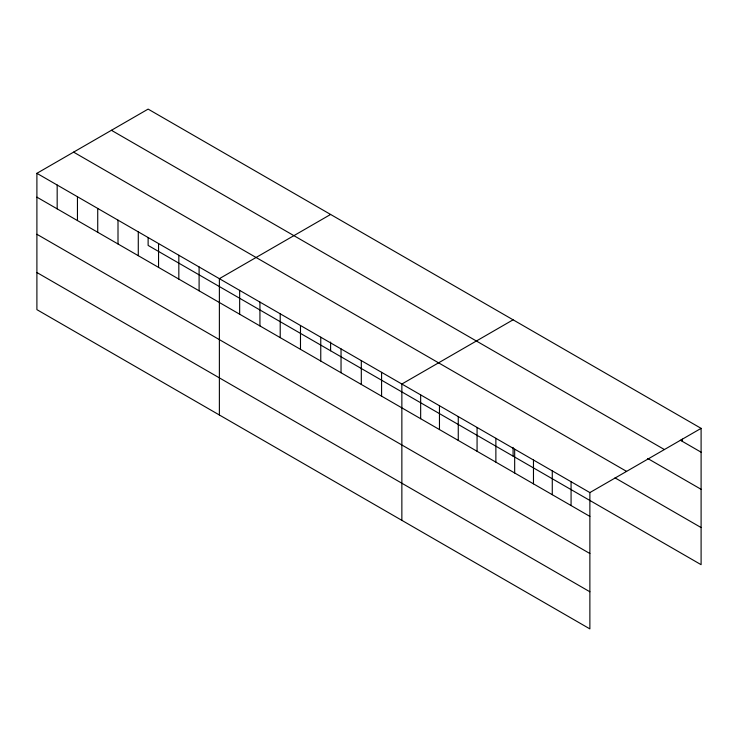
<?xml version="1.0" encoding="UTF-8"?>
<svg xmlns="http://www.w3.org/2000/svg" width="738" height="738" viewBox="0 0 738 738"><rect width="100%" height="100%" fill="white"/><g stroke="black" fill="none" stroke-linecap="round" stroke-linejoin="round"><path stroke-width="1.11" d="M36.9 173.319L589.874 492.578L589.874 628.896L36.9 309.646L36.9 173.319L148.126 109.104L701.1 428.354L701.1 564.681L148.126 245.422L148.126 237.784M330.606 214.454L219.38 278.669L219.38 414.996M513.085 319.812L401.859 384.028L401.859 520.355M589.874 492.578L701.1 428.354M680.316 440.199L701.1 452.191M111.42 130.294L664.394 449.553M647.669 458.464L701.1 489.312M73.606 152.129L626.58 471.379M615.012 477.855L701.1 527.559M36.9 197.157L589.874 516.406M36.9 234.278L589.874 553.528M36.9 272.525L589.874 591.775M682.299 439.073L682.299 441.342M571.074 481.72L571.074 505.558M552.273 470.862L552.273 494.7M533.473 460.014L533.473 483.842M514.672 449.156L514.672 472.993M513.085 447.403L513.085 456.139M495.871 438.298L495.871 462.136M477.071 427.45L477.071 451.278M458.261 416.592L458.261 440.429M439.461 405.734L439.461 429.571M420.66 394.885L420.66 418.714M381.583 372.321L381.583 396.158M361.306 360.614L361.306 384.452M341.039 348.908L341.039 372.745M330.606 342.045L330.606 350.781M320.762 337.201L320.762 361.039M300.486 325.495L300.486 349.332M280.209 313.788L280.209 337.626M259.933 302.082L259.933 325.919M239.656 290.375L239.656 314.213M199.103 266.962L199.103 290.8M178.827 255.265L178.827 279.093M158.55 243.558L158.55 267.387M138.283 231.852L138.283 255.68M118.006 220.145L118.006 243.974M97.73 208.439L97.73 232.276M77.453 196.732L77.453 220.57M57.177 185.026L57.177 208.863"/></g></svg>
